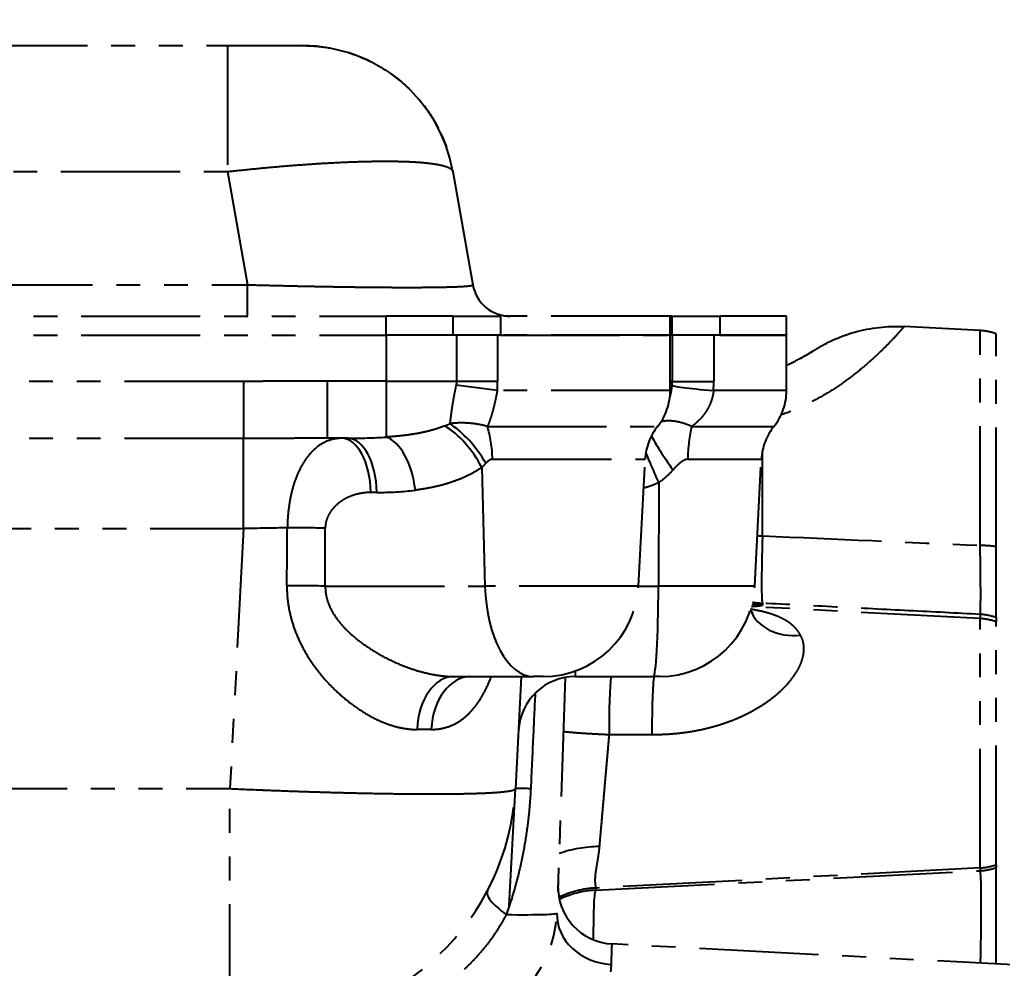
# Model space of a CAD drawing. Header units: inches. Extents: x 0 to 77285, y -118 to 40065.
# Drawn here: x 69547 to 69598.5, y 25510.6 to 25560.4 of the extents above; entities that cross this region are included whole.
import ezdxf

# ---------------------------------------------------------------- set-up
doc = ezdxf.new("R2010")
doc.units = ezdxf.units.IN
doc.header["$LTSCALE"] = 5
doc.header["$MEASUREMENT"] = 0
doc.linetypes.add('PHANTOM', pattern=[2.5, 1.25, -0.25, 0.25, -0.25, 0.25, -0.25])
doc.layers.add('66', color=6, linetype='PHANTOM')
doc.styles.add('SCI', font='')
doc.styles.get('SCI').set_extended_font_data('Gulim')
doc.dimstyles.new('SCH', dxfattribs={"dimtxt": 2.5, "dimasz": 2, "dimexe": 1.25, "dimexo": 0.625, "dimtad": 1, "dimdec": 8, "dimtxsty": 'SCI', "dimcen": 2.5, "dimclrd": 4, "dimclre": 4, "dimclrt": 7, "dimadec": 8, "dimazin": 2, "dimtfac": 1, "dimtdec": 8, "dimtmove": 0, "dimatfit": 3, "dimfxl": 1, "dimarcsym": 0})

# ---------------------------------------------------------------- blocks, each defined once
blk = doc.blocks.new('A$C70e98cdd')
for p, q in [((25.081, 149.3), (88.685, 149.3)), ((88.685, 149.3), (92.624, 149.3)), ((88.685, 149.3), (88.685, 142.689)), ((-32.558, 142.689), (88.685, 142.689)), ((88.685, 142.689), (89.731, 136.753)), ((100.502, 142.689), (101.549, 136.753)), ((50.351, 136.753), (89.731, 136.753)), ((89.731, 135.1), (89.731, 136.753)), ((56.001, 135.1), (97.001, 135.1)), ((100.49, 135.1), (97.001, 135.1)), ((97.001, 134.1), (97.001, 135.1)), ((100.49, 135.1), (103.006, 135.1)), ((100.49, 135.1), (100.49, 134.1)), ((111.901, 135.1), (103.006, 135.1)), ((103.006, 135.1), (103.006, 134.1)), ((112.001, 135.1), (111.901, 135.1)), ((111.901, 134.1), (111.901, 135.1)), ((112.001, 135.1), (114.501, 135.1)), ((112.001, 134.1), (112.001, 135.1)), ((118.001, 135.1), (114.501, 135.1)), ((114.501, 135.1), (114.501, 134.1)), ((118.001, 134.1), (118.001, 135.1)), ((128.158, 134.349), (124.17, 134.558)), ((56.001, 134.1), (97.001, 134.1)), ((56.001, 134.1), (97.001, 134.1)), ((100.49, 134.1), (97.001, 134.1)), ((97.001, 134.1), (97.001, 131.7)), ((100.49, 134.1), (97.001, 134.1)), ((103.006, 134.1), (100.49, 134.1)), ((100.691, 134.1), (100.691, 131.7)), ((102.848, 134.1), (102.848, 131.7)), ((111.901, 134.1), (103.006, 134.1)), ((103.006, 134.1), (111.901, 134.1)), ((112.001, 134.1), (111.901, 134.1)), ((111.901, 131.2), (111.901, 134.1)), ((112.001, 134.1), (111.901, 134.1)), ((112.001, 134.1), (112.001, 131.7)), ((114.501, 134.1), (112.001, 134.1)), ((114.183, 134.1), (114.183, 131.685)), ((118.001, 134.1), (114.501, 134.1)), ((114.501, 134.1), (118.001, 134.1)), ((118.001, 131.2), (118.001, 134.1)), ((128.158, 123.078), (128.158, 134.349)), ((129.001, 123.012), (129.001, 134.182)), ((89.516, 131.685), (54.93, 131.685)), ((89.516, 131.685), (89.516, 128.691)), ((97.001, 131.7), (93.904, 131.7)), ((93.904, 131.7), (93.904, 128.7)), ((97.001, 131.7), (97.001, 128.761)), ((97.001, 131.7), (100.691, 131.7)), ((100.691, 131.7), (102.848, 131.7)), ((111.901, 131.7), (112.001, 131.7)), ((112.001, 131.685), (114.183, 131.685)), ((111.901, 131.2), (102.827, 131.2)), ((118.001, 131.2), (114.173, 131.2)), ((102.308, 129.32), (111.239, 129.32)), ((113.03, 129.32), (117.339, 129.32)), ((89.516, 128.691), (46.684, 128.691)), ((89.516, 123.962), (89.516, 128.691)), ((94.987, 128.7), (93.904, 128.7)), ((116.74, 123.58), (116.74, 128.048)), ((102.578, 127.597), (110.582, 127.597)), ((110.233, 120.938), (110.582, 127.597)), ((112.82, 127.597), (116.682, 127.597)), ((116.333, 120.938), (116.682, 127.597)), ((102.015, 127.16), (102.181, 120.938)), ((111.295, 126.366), (111.28, 120.938)), ((96.515, 125.857), (96.198, 125.857)), ((72.127, 123.962), (89.516, 123.962)), ((89.516, 123.962), (88.801, 110.32)), ((129.001, 119.293), (129.001, 123.012)), ((93.806, 120.938), (102.181, 120.938)), ((110.233, 120.938), (102.181, 120.938)), ((110.233, 120.938), (111.28, 120.938)), ((116.333, 120.938), (111.28, 120.938)), ((128.158, 119.24), (116.224, 119.865)), ((116.74, 120.045), (116.74, 119.949)), ((128.158, 119.46), (128.158, 119.24)), ((128.158, 106.16), (128.158, 119.24)), ((129.001, 119.293), (129.001, 119.073)), ((129.001, 106.327), (129.001, 119.073)), ((100.545, 116.2), (104.729, 116.2)), ((104.088, 116.2), (103.78, 110.32)), ((105.239, 116.2), (104.729, 116.2)), ((106.39, 116.15), (105.959, 103.791)), ((106.935, 116.2), (111.019, 116.2)), ((111.339, 116.2), (111.019, 116.2)), ((95.467, 114.55), (95.468, 114.55)), ((108.69, 113.158), (110.94, 113.156)), ((74.009, 110.32), (88.801, 110.32)), ((88.801, 98), (88.801, 110.32)), ((103.458, 104.171), (103.78, 110.32)), ((129.001, 106.327), (129.001, 106.177)), ((107.985, 104.989), (128.158, 106.01)), ((128.158, 106.16), (107.991, 105.104)), ((128.158, 106.16), (128.158, 106.01)), ((129.001, 101.114), (129.001, 106.177)), ((107.991, 105.104), (107.985, 104.989)), ((132.158, 100.949), (108.852, 102.17))]:
    blk.add_line(p, q)
for centre, radius, start, end in [((92.624, 141.3), 8, 10, 90), ((103.519, 137.1), 2, 190, 270), ((128.001, 131.353), 3, 70.5288, 87), ((109.001, 131.685), 3, 343.6178, 0), ((109.001, 131.7), 3, 343.815, 0), ((108.901, 131.2), 3, 321.2006, 0), ((115.001, 131.2), 3, 321.2006, 0), ((113.578, 127.44), 3, 141.2006, 177), ((119.678, 127.44), 3, 141.2006, 177), ((105.239, 121.2), 5, 270, 357), ((111.339, 121.2), 5, 270, 357), ((106.935, 113.2), 3, 90, 177), ((90.798, 111), 13, 270, 357), ((109.009, 105.166), 3, 178, 267), ((99.962, 104), 6, 270, 358)]:
    blk.add_arc(centre, radius, start, end)
for centre, major_axis, ratio, start_param, end_param in [((101.642, 131.2), (3.966, -0.521), 0.040361, 1.272631, 1.824596), ((97.372, 131.7), (-0.001, -5.733), 0.955213, 1.483577, 1.570901), ((115.985, 131.2), (-3.99, 0.277), 0.035198, 0.000001, 1.101874), ((105.452, 131.685), (0, -9.795), 0.891406, 1.521217, 1.570768), ((117.001, 133.7), (5, 0), 0.756738, 4.08058, 4.080585), ((117.001, 133.248), (5, 0), 0.723912, 4.053487, 4.053489), ((99.826, 133.7), (-5.527, -3.769), 0.592338, 1.228336, 1.272602), ((100.813, 127.228), (1.745, -2.44), 0.425326, 1.337192, 2.344347), ((100.486, 127.003), (1.665, -2.495), 0.466431, 1.329178, 2.385796), ((101.352, 127.44), (0, -3), 0.409114, 1.623159, 2.247978), ((113.779, 127.44), (0, -3), 0.320125, 4.035209, 4.660024), ((94.67, 125.7), (0, 3), 0.510224, 4.764749, 6.283185), ((94.358, 131.726), (10.176, -0.205), 0.296629, 4.780195, 4.981142), ((94.987, 125.7), (0, 3), 0.510224, 4.764749, 6.283185), ((97.001, 125.822), (-0.366, 2.978), 0.512131, 4.702179, 6.047653), ((112.6, 126.884), (1.799, -2.401), 0.117716, 3.688201, 4.559188), ((111.452, 126.208), (1.225, -2.738), 0.026392, 4.022988, 4.643215), ((102.186, 132.003), (2.863, 6.052), 0.383286, 3.985066, 4.042447), ((95.891, 131.884), (10.15, -0.57), 0.591116, 4.807078, 5.008428), ((89.534, 123.701), (15.017, 0.26), 0.017355, 1.41784, 1.571735), ((-4095.3, 303.588), (448.109, -4832.09), 0.861586, 1.453382, 1.454009), ((92.277, 123.819), (3, 0.002), 0.060507, 1.036131, 1.724333), ((-3410.059, 247.675), (416.026, -4050.978), 0.858825, 1.451655, 1.452403), ((117.001, 125.625), (5, 0), 0.409423, 4.606211, 4.660029), ((117.001, 126.036), (-0.256, -5.994), 0.028653, 5.135647, 6.248065), ((-684.428, 176.94), (1105.723, -61.868), 0.011168, 5.523416, 5.538521), ((128.001, 121.893), (-3, 0), 0.395628, 4.372552, 4.660029), ((128.001, 125.473), (0.154, -6.016), 0.017366, 0.033549, 1.160934), ((92.278, 120.781), (3, 0), 0.060887, 1.03617, 1.733344), ((104.729, 121.2), (0, -5), 0.510224, 4.764749, 6.283185), ((111.019, 121.2), (0, -5), 0.052336, 0, 1.518436), ((118.895, 120.781), (-2.795, -1.09), 0.776906, 0.004572, 1.222943), ((116.486, 124.855), (0.26, -4.993), 0.94832, 6.15941, 6.173129), ((117.001, 124.939), (5, 0), 0.999391, 4.55043, 4.660029), ((117.001, 125.036), (5, 0), 0.999391, 4.554865, 4.660029), ((128.001, 116.466), (-3, 0), 0.999391, 4.372552, 4.660029), ((128.001, 116.246), (-3, 0), 0.999391, 4.372552, 4.660029), ((100.545, 113.2), (0, 3), 0.644223, 0, 1.497084), ((101.44, 113.2), (0, 3), 0.694129, 0.000011, 1.496828), ((101.44, 113.2), (0, 3), 0.694129, 0, 0.000011), ((107.355, 121.2), (0.42, 5), 0.031182, 2.804202, 3.14421), ((108.847, 113.34), (0, 3), 0.052431, 0.306168, 1.631314), ((111.097, 113.339), (0, 3), 0.052433, 0.306123, 1.631989), ((88.994, 113.202), (14.941, 0.156), 0.010413, 0.803556, 0.870838), ((106.776, 110.163), (-2.996, 0.157), 0.01609, 5.535139, 6.283186), ((108.441, 103.712), (4.993, -0.262), 0.712425, 1.660504, 2.102997), ((128.001, 109.154), (-3, 0), 0.999391, 1.623156, 1.910633), ((128.001, 109.004), (-3, 0), 0.999391, 1.623156, 1.910633), ((128.001, 99.998), (-0.152, -6.015), 0.025985, 1.76542, 3.10866), ((104.965, 103.564), (-2.656, 1.394), 0.251326, 0, 1.030143), ((108.253, 100.128), (4.993, -0.262), 0.998209, 1.675481, 2.077166), ((108.252, 100.113), (4.993, -0.262), 0.999386, 1.675484, 2.076636), ((108.246, 99.999), (4.993, -0.262), 0.999386, 1.675484, 2.070598), ((108.194, 98.995), (-0.2, 5.998), 0.043544, 0.035658, 0.967115), ((108.63, 112.612), (-0.64, -7.513), 0.000063, 0.035199, 0.060109), ((99.962, 104), (5.996, -0.209), 0.034878, 5.303435, 6.283185), ((108.957, 103.686), (-2.998, 0.105), 0.865314, 0, 1.553861)]:
    blk.add_ellipse(centre, major_axis=major_axis, ratio=ratio, start_param=start_param, end_param=end_param)
for points, knots in [([(92.624, 149.3), (92.624, 149.3), (92.624, 149.3), (92.625, 149.3), (92.626, 149.3), (92.63, 149.3), (92.632, 149.3), (92.639, 149.3), (92.645, 149.3), (92.678, 149.3), (92.706, 149.3), (92.772, 149.299), (92.81, 149.298), (92.947, 149.294), (93.047, 149.289), (93.541, 149.257), (93.934, 149.202), (95.074, 148.955), (95.811, 148.677), (97.109, 147.964), (97.691, 147.529), (98.652, 146.599), (99.051, 146.099), (99.498, 145.4), (99.616, 145.193), (99.721, 144.992)], [0, 0, 0, 0, 0.0000206, 0.0000206, 0.0003504, 0.0003504, 0.0010099, 0.0010099, 0.002595, 0.002595, 0.011049, 0.011049, 0.0223211, 0.0223211, 0.0523852, 0.0523852, 0.170762, 0.170762, 0.4033799, 0.4033799, 0.6240718, 0.6240718, 0.8317986, 0.8317986, 0.9194517, 0.9194517, 0.9194517, 0.9194517]), ([(89.915, 142.821), (90.322, 142.862), (90.724, 142.9), (91.121, 142.935), (91.518, 142.97), (91.91, 143.003), (92.297, 143.032), (92.683, 143.062), (93.063, 143.088), (93.434, 143.111), (93.806, 143.135), (94.168, 143.155), (94.521, 143.171)], [0.0666667, 0.0666667, 0.0666667, 0.0666667, 0.1333333, 0.1333333, 0.1333333, 0.2, 0.2, 0.2, 0.2666667, 0.2666667, 0.2666667, 0.3333333, 0.3333333, 0.3333333, 0.3333333]), ([(95.545, 143.212), (95.875, 143.222), (96.193, 143.229), (96.497, 143.233), (96.801, 143.236), (97.091, 143.237), (97.366, 143.233), (97.641, 143.23), (97.901, 143.224), (98.144, 143.214), (98.387, 143.204), (98.613, 143.191), (98.821, 143.174)], [0.4, 0.4, 0.4, 0.4, 0.4666667, 0.4666667, 0.4666667, 0.5333333, 0.5333333, 0.5333333, 0.6, 0.6, 0.6, 0.6666667, 0.6666667, 0.6666667, 0.6666667]), ([(99.392, 143.115), (99.564, 143.092), (99.717, 143.066), (99.852, 143.036), (99.986, 143.007), (100.1, 142.974), (100.194, 142.938)], [0.7333333, 0.7333333, 0.7333333, 0.7333333, 0.8, 0.8, 0.8, 0.8666667, 0.8666667, 0.8666667, 0.8666667]), ([(100.194, 142.938), (100.288, 142.903), (100.361, 142.864), (100.412, 142.822), (100.464, 142.781), (100.494, 142.736), (100.502, 142.689)], [0.8666667, 0.8666667, 0.8666667, 0.8666667, 0.9333333, 0.9333333, 0.9333333, 1, 1, 1, 1]), ([(92.595, 136.683), (92.874, 136.677), (93.15, 136.672), (93.423, 136.667), (93.605, 136.663), (93.786, 136.66), (93.964, 136.657)], [0.15381768, 0.15381768, 0.15381768, 0.15381768, 0.2, 0.2, 0.2, 0.23078077, 0.23078077, 0.23078077, 0.23078077]), ([(94.581, 136.647), (94.812, 136.644), (95.04, 136.64), (95.264, 136.637), (95.404, 136.635), (95.542, 136.634), (95.678, 136.632)], [0.26666667, 0.26666667, 0.26666667, 0.26666667, 0.30769668, 0.30769668, 0.30769668, 0.33333333, 0.33333333, 0.33333333, 0.33333333]), ([(124.17, 134.558), (124.17, 134.558), (124.137, 134.52), (123.977, 134.336), (123.685, 134.013), (123.269, 133.576), (122.733, 133.051), (122.082, 132.469), (121.334, 131.87), (120.505, 131.289), (119.617, 130.756), (118.683, 130.292), (118.043, 130.037), (117.718, 129.925), (117.717, 129.924)], [0.4070658, 0.4070658, 0.4070658, 0.4070658, 0.45, 0.5, 0.55, 0.6, 0.65, 0.7, 0.75, 0.8, 0.85, 0.9, 0.95, 0.950236, 0.950236, 0.950236, 0.950236]), ([(119.409, 133.288), (119.411, 133.289), (119.413, 133.291), (119.419, 133.294), (119.42, 133.295), (119.426, 133.299), (119.427, 133.3), (119.43, 133.302), (119.431, 133.302), (119.434, 133.304), (119.435, 133.305), (119.438, 133.307), (119.439, 133.308), (119.443, 133.31), (119.445, 133.311), (119.452, 133.316), (119.457, 133.319), (119.482, 133.335), (119.504, 133.349), (119.567, 133.388), (119.609, 133.414), (119.779, 133.515), (119.909, 133.588), (120.436, 133.864), (120.85, 134.038), (122.093, 134.443), (122.966, 134.577), (123.941, 134.568), (124.055, 134.564), (124.17, 134.558)], [0.3829728, 0.3829728, 0.3829728, 0.3829728, 0.398356, 0.398356, 0.4203592, 0.4203592, 0.4244879, 0.4244879, 0.4263466, 0.4263466, 0.4272766, 0.4272766, 0.4282102, 0.4282102, 0.4291452, 0.4291452, 0.431028, 0.431028, 0.4385254, 0.4385254, 0.4533624, 0.4533624, 0.4978794, 0.4978794, 0.6318475, 0.6318475, 0.8900179, 0.8900179, 0.9243264, 0.9243264, 0.9243264, 0.9243264]), ([(118.688, 132.866), (119.049, 133.058), (119.256, 133.191), (119.366, 133.26), (119.374, 133.266), (119.381, 133.27)], [0, 0, 0, 0, 0.300544, 0.300544, 0.3290272, 0.3290272, 0.3290272, 0.3290272]), ([(112.001, 131.685), (112.001, 131.685), (112.001, 131.687), (112.001, 131.693), (112.001, 131.698), (112.001, 131.7), (112.001, 131.7)], [0, 0, 0, 0, 0.25, 0.5, 0.75, 0.9998194, 0.9998194, 0.9998194, 0.9998194]), ([(100.4, 129.96), (100.39, 129.891), (100.382, 129.827), (100.375, 129.768), (100.367, 129.708), (100.36, 129.654), (100.354, 129.603)], [0.625, 0.625, 0.625, 0.625, 0.75, 0.75, 0.75, 0.875, 0.875, 0.875, 0.875]), ([(102.596, 130.163), (102.571, 130.069), (102.547, 129.982), (102.522, 129.902), (102.498, 129.821), (102.474, 129.746), (102.45, 129.677)], [0.4285714, 0.4285714, 0.4285714, 0.4285714, 0.5714286, 0.5714286, 0.5714286, 0.7142857, 0.7142857, 0.7142857, 0.7142857]), ([(113.792, 130.12), (113.734, 130.029), (113.668, 129.937), (113.592, 129.845), (113.517, 129.754), (113.431, 129.662), (113.337, 129.574)], [0.5714286, 0.5714286, 0.5714286, 0.5714286, 0.7142857, 0.7142857, 0.7142857, 0.8571429, 0.8571429, 0.8571429, 0.8571429]), ([(102.308, 129.32), (102.175, 129.358), (102.032, 129.392), (101.883, 129.42), (101.733, 129.448), (101.576, 129.47), (101.41, 129.485)], [0, 0, 0, 0, 0.25, 0.25, 0.25, 0.5, 0.5, 0.5, 0.5]), ([(111.935, 129.607), (111.92, 129.608), (111.906, 129.609), (111.892, 129.609), (111.762, 129.614), (111.633, 129.607), (111.506, 129.586), (111.477, 129.582), (111.448, 129.576), (111.42, 129.57)], [0.4817538, 0.4817538, 0.4817538, 0.4817538, 0.5, 0.5, 0.5, 0.6666667, 0.6666667, 0.6666667, 0.7046638, 0.7046638, 0.7046638, 0.7046638]), ([(113.03, 129.32), (112.912, 129.372), (112.79, 129.42), (112.664, 129.461), (112.538, 129.502), (112.41, 129.537), (112.28, 129.563)], [0.0000024, 0.0000024, 0.0000024, 0.0000024, 0.1666667, 0.1666667, 0.1666667, 0.3333333, 0.3333333, 0.3333333, 0.3333333]), ([(99.183, 129.065), (99.03, 129.028), (98.873, 128.994), (98.71, 128.963), (98.548, 128.932), (98.381, 128.905), (98.205, 128.88)], [0.3333333, 0.3333333, 0.3333333, 0.3333333, 0.5, 0.5, 0.5, 0.6666667, 0.6666667, 0.6666667, 0.6666667]), ([(100.073, 129.351), (99.929, 129.292), (99.782, 129.239), (99.634, 129.192), (99.486, 129.145), (99.336, 129.103), (99.183, 129.065)], [0, 0, 0, 0, 0.1666667, 0.1666667, 0.1666667, 0.3333333, 0.3333333, 0.3333333, 0.3333333]), ([(93.782, 128.492), (93.645, 128.425), (93.513, 128.342), (93.387, 128.244), (93.262, 128.147), (93.143, 128.036), (93.031, 127.912)], [0.1818182, 0.1818182, 0.1818182, 0.1818182, 0.2727273, 0.2727273, 0.2727273, 0.3636364, 0.3636364, 0.3636364, 0.3636364]), ([(92.718, 127.505), (92.621, 127.359), (92.532, 127.201), (92.45, 127.034), (92.369, 126.867), (92.295, 126.691), (92.229, 126.509)], [0.4545455, 0.4545455, 0.4545455, 0.4545455, 0.5454545, 0.5454545, 0.5454545, 0.6363636, 0.6363636, 0.6363636, 0.6363636]), ([(112.729, 127.584), (112.695, 127.575), (112.659, 127.561), (112.62, 127.541), (112.582, 127.522), (112.54, 127.497), (112.496, 127.465)], [0.1666667, 0.1666667, 0.1666667, 0.1666667, 0.3333333, 0.3333333, 0.3333333, 0.5, 0.5, 0.5, 0.5]), ([(95.507, 125.774), (95.398, 125.747), (95.29, 125.714), (95.186, 125.675), (95.083, 125.636), (94.983, 125.591), (94.888, 125.542), (94.793, 125.492), (94.703, 125.438), (94.618, 125.379)], [0.1818182, 0.1818182, 0.1818182, 0.1818182, 0.2727273, 0.2727273, 0.2727273, 0.3636364, 0.3636364, 0.3636364, 0.4545455, 0.4545455, 0.4545455, 0.4545455]), ([(116.104, 119.684), (116.111, 119.671), (116.124, 119.65), (116.175, 119.586), (116.226, 119.545), (116.226, 119.545)], [0.0502299, 0.0502299, 0.0502299, 0.0502299, 0.1044208, 0.1044208, 0.2175816, 0.2175816, 0.2175816, 0.2175816]), ([(116.74, 119.949), (116.74, 119.941), (116.731, 119.933), (116.714, 119.925), (116.697, 119.918), (116.67, 119.911), (116.633, 119.904), (116.595, 119.897), (116.546, 119.89), (116.48, 119.883)], [0, 0, 0, 0, 0.25, 0.25, 0.25, 0.5, 0.5, 0.5, 0.75, 0.75, 0.75, 0.75]), ([(92.446, 118.078), (92.573, 117.807), (92.722, 117.529), (92.896, 117.248), (93.071, 116.967), (93.27, 116.683), (93.49, 116.406)], [0.3076923, 0.3076923, 0.3076923, 0.3076923, 0.3846154, 0.3846154, 0.3846154, 0.4615385, 0.4615385, 0.4615385, 0.4615385]), ([(96.278, 117.581), (96.53, 117.423), (96.789, 117.278), (97.048, 117.147), (97.306, 117.016), (97.564, 116.899), (97.815, 116.798)], [0.5384615, 0.5384615, 0.5384615, 0.5384615, 0.6153846, 0.6153846, 0.6153846, 0.6923077, 0.6923077, 0.6923077, 0.6923077]), ([(93.49, 116.406), (93.71, 116.129), (93.95, 115.86), (94.2, 115.61), (94.45, 115.36), (94.709, 115.129), (94.969, 114.921)], [0.4615385, 0.4615385, 0.4615385, 0.4615385, 0.5384615, 0.5384615, 0.5384615, 0.6153846, 0.6153846, 0.6153846, 0.6153846]), ([(116.67, 114.664), (116.835, 114.768), (117.003, 114.882), (117.17, 115.008), (117.337, 115.133), (117.504, 115.27), (117.657, 115.411), (117.811, 115.551), (117.952, 115.694), (118.074, 115.832)], [0.6071429, 0.6071429, 0.6071429, 0.6071429, 0.6428571, 0.6428571, 0.6428571, 0.6785714, 0.6785714, 0.6785714, 0.7142857, 0.7142857, 0.7142857, 0.7142857]), ([(101.331, 114.249), (101.475, 114.39), (101.614, 114.552), (101.748, 114.734), (101.881, 114.916), (102.008, 115.119), (102.128, 115.342)], [0.3333333, 0.3333333, 0.3333333, 0.3333333, 0.4166667, 0.4166667, 0.4166667, 0.5, 0.5, 0.5, 0.5]), ([(104.815, 115.323), (104.779, 114.547), (104.701, 112.877), (104.624, 111.206), (104.582, 110.311)], [0.0671423, 0.0671423, 0.0671423, 0.0671423, 0.5, 1, 1, 1, 1]), ([(94.969, 114.921), (95.229, 114.713), (95.49, 114.528), (95.746, 114.367), (96.002, 114.206), (96.253, 114.068), (96.501, 113.949), (96.75, 113.831), (96.995, 113.732), (97.237, 113.654)], [0.6153846, 0.6153846, 0.6153846, 0.6153846, 0.6923077, 0.6923077, 0.6923077, 0.7692308, 0.7692308, 0.7692308, 0.8461538, 0.8461538, 0.8461538, 0.8461538]), ([(115.296, 113.96), (115.435, 114.017), (115.578, 114.08), (115.727, 114.149), (115.875, 114.219), (116.029, 114.296), (116.186, 114.381)], [0.5, 0.5, 0.5, 0.5, 0.53571429, 0.53571429, 0.53571429, 0.57142857, 0.57142857, 0.57142857, 0.57142857]), ([(99.899, 113.473), (100.072, 113.506), (100.239, 113.556), (100.403, 113.624), (100.566, 113.692), (100.726, 113.777), (100.881, 113.881)], [0.0833333, 0.0833333, 0.0833333, 0.0833333, 0.1666667, 0.1666667, 0.1666667, 0.25, 0.25, 0.25, 0.25]), ([(113.253, 113.363), (113.345, 113.38), (113.438, 113.398), (113.535, 113.419), (113.631, 113.44), (113.732, 113.463), (113.838, 113.489)], [0.28571429, 0.28571429, 0.28571429, 0.28571429, 0.32142857, 0.32142857, 0.32142857, 0.35714286, 0.35714286, 0.35714286, 0.35714286]), ([(111.286, 113.16), (111.394, 113.163), (111.497, 113.167), (111.594, 113.171), (111.691, 113.176), (111.782, 113.181), (111.872, 113.187)], [0.03571429, 0.03571429, 0.03571429, 0.03571429, 0.07142857, 0.07142857, 0.07142857, 0.10714286, 0.10714286, 0.10714286, 0.10714286]), ([(112.705, 113.273), (112.798, 113.286), (112.889, 113.3), (112.98, 113.315), (113.071, 113.33), (113.162, 113.345), (113.253, 113.363)], [0.21428571, 0.21428571, 0.21428571, 0.21428571, 0.25, 0.25, 0.25, 0.28571429, 0.28571429, 0.28571429, 0.28571429]), ([(108.62, 112.357), (108.597, 112.09), (108.574, 111.824), (108.551, 111.559), (108.528, 111.295), (108.505, 111.032), (108.483, 110.774), (108.46, 110.515), (108.438, 110.26), (108.416, 110.009)], [0.125, 0.125, 0.125, 0.125, 0.25, 0.25, 0.25, 0.375, 0.375, 0.375, 0.5, 0.5, 0.5, 0.5]), ([(93.418, 110.144), (93.788, 110.132), (94.154, 110.122), (94.514, 110.112), (94.634, 110.109), (94.753, 110.106), (94.872, 110.103)], [0.2, 0.2, 0.2, 0.2, 0.25000394, 0.25000394, 0.25000394, 0.26666667, 0.26666667, 0.26666667, 0.26666667]), ([(94.872, 110.103), (95.346, 110.091), (95.81, 110.081), (96.26, 110.072), (96.71, 110.064), (97.147, 110.057), (97.568, 110.051)], [0.2666667, 0.2666667, 0.2666667, 0.2666667, 0.3333333, 0.3333333, 0.3333333, 0.4, 0.4, 0.4, 0.4]), ([(97.568, 110.051), (97.673, 110.05), (97.777, 110.049), (97.88, 110.048), (98.19, 110.044), (98.49, 110.042), (98.781, 110.041)], [0.4, 0.4, 0.4, 0.4, 0.41666658, 0.41666658, 0.41666658, 0.46666667, 0.46666667, 0.46666667, 0.46666667]), ([(103.243, 110.165), (103.313, 110.174), (103.377, 110.182), (103.434, 110.191), (103.519, 110.205), (103.588, 110.22), (103.642, 110.235)], [0.83332038, 0.83332038, 0.83332038, 0.83332038, 0.86666667, 0.86666667, 0.86666667, 0.9166784, 0.9166784, 0.9166784, 0.9166784]), ([(108.416, 110.009), (108.395, 109.759), (108.373, 109.514), (108.352, 109.274), (108.331, 109.033), (108.311, 108.797), (108.291, 108.566), (108.271, 108.335), (108.251, 108.11), (108.233, 107.894)], [0.5, 0.5, 0.5, 0.5, 0.625, 0.625, 0.625, 0.75, 0.75, 0.75, 0.875, 0.875, 0.875, 0.875]), ([(104.5, 109.161), (104.463, 108.766), (104.415, 108.361), (104.352, 107.939), (104.29, 107.517), (104.213, 107.077), (104.118, 106.622), (104.023, 106.166), (103.91, 105.694), (103.775, 105.208)], [0.2, 0.2, 0.2, 0.2, 0.4, 0.4, 0.4, 0.6, 0.6, 0.6, 0.8, 0.8, 0.8, 0.8]), ([(108.151, 107.018), (108.141, 106.935), (108.13, 106.856), (108.119, 106.78), (108.107, 106.704), (108.095, 106.632), (108.084, 106.561)], [0.0909091, 0.0909091, 0.0909091, 0.0909091, 0.1818182, 0.1818182, 0.1818182, 0.2727273, 0.2727273, 0.2727273, 0.2727273]), ([(108.084, 106.561), (108.072, 106.489), (108.06, 106.418), (108.047, 106.347), (108.035, 106.275), (108.023, 106.202), (108.012, 106.129)], [0.2727273, 0.2727273, 0.2727273, 0.2727273, 0.3636364, 0.3636364, 0.3636364, 0.4545455, 0.4545455, 0.4545455, 0.4545455]), ([(107.959, 105.694), (107.954, 105.624), (107.952, 105.556), (107.952, 105.492), (107.953, 105.428), (107.957, 105.368), (107.963, 105.315), (107.969, 105.261), (107.977, 105.216), (107.983, 105.182)], [0.6363636, 0.6363636, 0.6363636, 0.6363636, 0.7272727, 0.7272727, 0.7272727, 0.8181818, 0.8181818, 0.8181818, 0.9090909, 0.9090909, 0.9090909, 0.9090909]), ([(103.298, 103.71), (103.184, 103.494), (103.063, 103.28), (102.936, 103.074), (102.808, 102.867), (102.675, 102.667), (102.535, 102.469)], [0, 0, 0, 0, 0.1428571, 0.1428571, 0.1428571, 0.2857143, 0.2857143, 0.2857143, 0.2857143]), ([(108.844, 101.981), (108.846, 102.043), (108.848, 102.09), (108.849, 102.122), (108.85, 102.154), (108.851, 102.17), (108.852, 102.17)], [0.6, 0.6, 0.6, 0.6, 0.8, 0.8, 0.8, 1, 1, 1, 1]), ([(102.089, 101.889), (101.934, 101.7), (101.773, 101.518), (101.606, 101.341), (101.439, 101.164), (101.267, 100.994), (101.088, 100.829)], [0.4285714, 0.4285714, 0.4285714, 0.4285714, 0.5714286, 0.5714286, 0.5714286, 0.7142857, 0.7142857, 0.7142857, 0.7142857])]:
    blk.add_open_spline(points, degree=3, knots=knots)
for points in [[(98.986, 146.15), (99.285, 145.757), (99.535, 145.352), (99.733, 144.969)], [(99.536, 145.328), (99.602, 145.215), (99.663, 145.103), (99.721, 144.992)], [(99.867, 144.696), (99.987, 144.441), (100.084, 144.199), (100.158, 143.99)], [(88.685, 142.689), (89.098, 142.736), (89.509, 142.78), (89.915, 142.821)], [(94.521, 143.171), (94.873, 143.188), (95.215, 143.202), (95.545, 143.212)], [(98.821, 143.174), (99.03, 143.158), (99.22, 143.138), (99.392, 143.115)], [(89.731, 136.753), (90.156, 136.741), (90.577, 136.73), (90.992, 136.72)], [(90.992, 136.72), (91.057, 136.718), (91.12, 136.717), (91.184, 136.715)], [(91.184, 136.715), (91.534, 136.707), (91.88, 136.699), (92.223, 136.691)], [(92.223, 136.691), (92.347, 136.688), (92.471, 136.686), (92.595, 136.683)], [(93.964, 136.657), (94.172, 136.654), (94.378, 136.65), (94.581, 136.647)], [(95.678, 136.632), (95.951, 136.629), (96.217, 136.626), (96.476, 136.624)], [(96.476, 136.624), (96.553, 136.623), (96.63, 136.623), (96.706, 136.622)], [(96.706, 136.622), (97.011, 136.62), (97.305, 136.618), (97.586, 136.617)], [(97.586, 136.617), (97.609, 136.617), (97.633, 136.617), (97.656, 136.617)], [(97.656, 136.617), (97.959, 136.616), (98.247, 136.616), (98.52, 136.617)], [(98.52, 136.617), (98.541, 136.617), (98.562, 136.617), (98.583, 136.617)], [(98.583, 136.617), (98.833, 136.618), (99.07, 136.619), (99.292, 136.621)], [(99.292, 136.621), (99.348, 136.622), (99.403, 136.623), (99.456, 136.623)], [(99.456, 136.623), (99.636, 136.625), (99.805, 136.628), (99.964, 136.631)], [(99.964, 136.631), (100.043, 136.633), (100.119, 136.635), (100.193, 136.636)], [(100.193, 136.636), (100.311, 136.639), (100.421, 136.642), (100.525, 136.646)], [(100.525, 136.646), (100.615, 136.649), (100.7, 136.652), (100.779, 136.656)], [(100.779, 136.656), (100.847, 136.659), (100.911, 136.662), (100.97, 136.666)], [(100.97, 136.666), (101.059, 136.671), (101.139, 136.676), (101.208, 136.682)], [(101.208, 136.682), (101.239, 136.685), (101.267, 136.687), (101.294, 136.69)], [(101.294, 136.69), (101.367, 136.698), (101.425, 136.706), (101.467, 136.715)], [(101.467, 136.715), (101.475, 136.716), (101.482, 136.718), (101.488, 136.719)], [(101.488, 136.719), (101.531, 136.73), (101.551, 136.741), (101.549, 136.753)], [(124.17, 134.558), (124.17, 134.558), (124.17, 134.558), (124.17, 134.558)], [(118.975, 133.025), (118.96, 133.016), (118.945, 133.007), (118.929, 132.998)], [(119.161, 133.134), (119.108, 133.102), (119.046, 133.065), (118.975, 133.025)], [(119.189, 133.151), (119.18, 133.145), (119.171, 133.14), (119.161, 133.134)], [(119.319, 133.231), (119.285, 133.21), (119.241, 133.183), (119.189, 133.151)], [(119.333, 133.24), (119.328, 133.237), (119.324, 133.234), (119.319, 133.231)], [(119.403, 133.284), (119.389, 133.276), (119.366, 133.261), (119.333, 133.24)], [(119.407, 133.287), (119.406, 133.286), (119.405, 133.285), (119.403, 133.284)], [(119.418, 133.294), (119.418, 133.294), (119.414, 133.292), (119.407, 133.287)], [(118.001, 132.535), (118.168, 132.608), (118.318, 132.678), (118.45, 132.744)], [(118.624, 132.833), (118.569, 132.804), (118.511, 132.774), (118.45, 132.744)], [(118.693, 132.869), (118.671, 132.857), (118.648, 132.845), (118.624, 132.833)], [(118.929, 132.998), (118.858, 132.958), (118.779, 132.915), (118.693, 132.869)], [(93.904, 131.7), (93.584, 131.7), (92.971, 131.698), (92.128, 131.694), (91.361, 131.69), (90.668, 131.687), (90.049, 131.685), (89.685, 131.685), (89.516, 131.685)], [(100.667, 131.486), (100.636, 131.349), (100.608, 131.218), (100.584, 131.095)], [(100.68, 131.557), (100.677, 131.534), (100.672, 131.51), (100.667, 131.486)], [(100.689, 131.629), (100.687, 131.605), (100.684, 131.581), (100.68, 131.557)], [(100.691, 131.7), (100.691, 131.676), (100.69, 131.653), (100.689, 131.629)], [(100.584, 131.095), (100.56, 130.972), (100.539, 130.857), (100.52, 130.749)], [(102.827, 131.2), (102.801, 131.063), (102.774, 130.933), (102.748, 130.81)], [(114.173, 131.2), (114.163, 131.111), (114.149, 131.021), (114.129, 130.931)], [(100.47, 130.446), (100.455, 130.353), (100.442, 130.266), (100.431, 130.185)], [(100.52, 130.749), (100.501, 130.641), (100.484, 130.54), (100.47, 130.446)], [(102.671, 130.465), (102.646, 130.357), (102.621, 130.256), (102.596, 130.163)], [(102.748, 130.81), (102.722, 130.687), (102.697, 130.572), (102.671, 130.465)], [(114.004, 130.528), (113.985, 130.483), (113.965, 130.437), (113.943, 130.392)], [(114.054, 130.662), (114.038, 130.617), (114.022, 130.573), (114.004, 130.528)], [(114.114, 130.864), (114.097, 130.797), (114.077, 130.729), (114.054, 130.662)], [(114.129, 130.931), (114.124, 130.909), (114.119, 130.887), (114.114, 130.864)], [(100.431, 130.185), (100.419, 130.104), (100.409, 130.03), (100.4, 129.96)], [(113.835, 130.191), (113.821, 130.167), (113.807, 130.144), (113.792, 130.12)], [(113.943, 130.392), (113.911, 130.325), (113.875, 130.258), (113.835, 130.191)], [(100.354, 129.603), (100.348, 129.553), (100.342, 129.507), (100.336, 129.464)], [(100.485, 129.481), (100.436, 129.476), (100.386, 129.471), (100.336, 129.464)], [(100.892, 129.504), (100.759, 129.502), (100.623, 129.495), (100.485, 129.481)], [(101.41, 129.485), (101.245, 129.499), (101.071, 129.506), (100.892, 129.504)], [(102.379, 129.485), (102.355, 129.425), (102.332, 129.371), (102.308, 129.32)], [(102.45, 129.677), (102.426, 129.608), (102.402, 129.544), (102.379, 129.485)], [(112.28, 129.563), (112.165, 129.585), (112.05, 129.601), (111.935, 129.607)], [(113.271, 129.513), (113.196, 129.447), (113.116, 129.382), (113.03, 129.32)], [(113.337, 129.574), (113.316, 129.554), (113.293, 129.533), (113.271, 129.513)], [(98.205, 128.88), (98.029, 128.855), (97.845, 128.833), (97.645, 128.813)], [(90.066, 128.691), (89.87, 128.691), (89.687, 128.691), (89.516, 128.691)], [(90.69, 128.692), (90.47, 128.692), (90.262, 128.691), (90.066, 128.691)], [(91.387, 128.694), (91.143, 128.693), (90.91, 128.692), (90.69, 128.692)], [(91.609, 128.694), (91.534, 128.694), (91.46, 128.694), (91.387, 128.694)], [(92.156, 128.696), (91.968, 128.696), (91.786, 128.695), (91.609, 128.694)], [(92.995, 128.699), (92.704, 128.698), (92.424, 128.697), (92.156, 128.696)], [(93.666, 128.7), (93.436, 128.7), (93.213, 128.699), (92.995, 128.699)], [(93.904, 128.7), (93.824, 128.7), (93.744, 128.7), (93.666, 128.7)], [(94.207, 128.645), (94.059, 128.61), (93.918, 128.559), (93.782, 128.492)], [(94.67, 128.7), (94.51, 128.7), (94.354, 128.681), (94.207, 128.645)], [(97.645, 128.813), (97.445, 128.793), (97.229, 128.776), (97.001, 128.761)], [(93.031, 127.912), (92.919, 127.789), (92.815, 127.652), (92.718, 127.505)], [(102.328, 127.484), (102.295, 127.456), (102.261, 127.423), (102.226, 127.385)], [(102.421, 127.55), (102.391, 127.533), (102.36, 127.511), (102.328, 127.484)], [(102.504, 127.586), (102.478, 127.579), (102.45, 127.567), (102.421, 127.55)], [(102.578, 127.597), (102.555, 127.597), (102.53, 127.594), (102.504, 127.586)], [(112.355, 127.354), (112.306, 127.311), (112.254, 127.262), (112.203, 127.21)], [(112.496, 127.465), (112.451, 127.434), (112.404, 127.397), (112.355, 127.354)], [(112.82, 127.597), (112.792, 127.597), (112.762, 127.593), (112.729, 127.584)], [(102.015, 127.16), (101.837, 127.041), (101.479, 126.83), (100.947, 126.58), (100.401, 126.376), (99.835, 126.212), (99.227, 126.079), (98.77, 126.008), (98.53, 125.979)], [(112.046, 127.041), (111.966, 126.95), (111.804, 126.779), (111.554, 126.554), (111.382, 126.425), (111.295, 126.366)], [(112.203, 127.21), (112.151, 127.158), (112.099, 127.101), (112.046, 127.041)], [(92.229, 126.509), (92.164, 126.328), (92.107, 126.142), (92.057, 125.945)], [(111.295, 126.366), (111.155, 126.303), (111.017, 126.248), (110.886, 126.2)], [(92.057, 125.945), (92.007, 125.748), (91.963, 125.54), (91.928, 125.324)], [(95.843, 125.835), (95.728, 125.821), (95.617, 125.801), (95.507, 125.774)], [(96.198, 125.857), (96.076, 125.857), (95.958, 125.849), (95.843, 125.835)], [(110.886, 126.2), (110.754, 126.152), (110.629, 126.112), (110.502, 126.076)], [(91.928, 125.324), (91.892, 125.107), (91.865, 124.882), (91.847, 124.659)], [(94.618, 125.379), (94.533, 125.32), (94.455, 125.258), (94.382, 125.191)], [(94.024, 124.755), (93.977, 124.676), (93.937, 124.593), (93.904, 124.507)], [(94.182, 124.981), (94.122, 124.908), (94.07, 124.834), (94.024, 124.755)], [(94.382, 125.191), (94.309, 125.124), (94.242, 125.053), (94.182, 124.981)], [(91.847, 124.659), (91.828, 124.436), (91.819, 124.217), (91.818, 123.999)], [(93.829, 124.241), (93.813, 124.152), (93.805, 124.064), (93.805, 123.976)], [(93.904, 124.507), (93.871, 124.42), (93.846, 124.33), (93.829, 124.241)], [(91.792, 120.962), (91.79, 120.745), (91.8, 120.523), (91.822, 120.298)], [(93.806, 120.938), (93.804, 120.803), (93.814, 120.664), (93.837, 120.523)], [(91.822, 120.298), (91.844, 120.072), (91.879, 119.843), (91.929, 119.606)], [(93.837, 120.523), (93.86, 120.382), (93.896, 120.238), (93.948, 120.09)], [(91.929, 119.606), (91.979, 119.369), (92.044, 119.124), (92.129, 118.869)], [(93.948, 120.09), (94, 119.941), (94.068, 119.788), (94.157, 119.628)], [(94.157, 119.628), (94.245, 119.468), (94.354, 119.302), (94.485, 119.132)], [(116.158, 119.724), (116.145, 119.726), (116.132, 119.729), (116.119, 119.731)], [(116.224, 119.865), (116.203, 119.865), (116.181, 119.865), (116.158, 119.864)], [(116.643, 119.628), (116.495, 119.661), (116.335, 119.693), (116.158, 119.724)], [(116.48, 119.883), (116.413, 119.877), (116.33, 119.871), (116.224, 119.865)], [(117.051, 119.523), (116.926, 119.559), (116.79, 119.594), (116.643, 119.628)], [(128.158, 119.46), (126.924, 119.524), (124.433, 119.651), (120.627, 119.846), (118.043, 119.979), (116.74, 120.045)], [(94.485, 119.132), (94.617, 118.962), (94.771, 118.787), (94.95, 118.611)], [(117.402, 119.407), (117.293, 119.448), (117.177, 119.486), (117.051, 119.523)], [(117.708, 119.279), (117.612, 119.324), (117.511, 119.366), (117.402, 119.407)], [(117.979, 119.134), (117.894, 119.185), (117.804, 119.233), (117.708, 119.279)], [(118.219, 118.969), (118.144, 119.028), (118.064, 119.083), (117.979, 119.134)], [(92.129, 118.869), (92.214, 118.614), (92.319, 118.349), (92.446, 118.078)], [(94.95, 118.611), (95.13, 118.434), (95.334, 118.256), (95.558, 118.082)], [(118.428, 118.784), (118.364, 118.849), (118.295, 118.911), (118.219, 118.969)], [(118.6, 118.583), (118.549, 118.652), (118.492, 118.719), (118.428, 118.784)], [(118.738, 118.368), (118.697, 118.442), (118.651, 118.514), (118.6, 118.583)], [(95.558, 118.082), (95.782, 117.907), (96.026, 117.738), (96.278, 117.581)], [(118.862, 118.065), (118.834, 118.164), (118.794, 118.266), (118.738, 118.368)], [(118.912, 117.776), (118.905, 117.872), (118.89, 117.966), (118.862, 118.065)], [(118.908, 117.489), (118.918, 117.586), (118.919, 117.681), (118.912, 117.776)], [(118.759, 116.901), (118.799, 117.002), (118.831, 117.098), (118.856, 117.196)], [(118.856, 117.196), (118.88, 117.293), (118.898, 117.391), (118.908, 117.489)], [(97.815, 116.798), (98.066, 116.696), (98.311, 116.609), (98.551, 116.534)], [(98.551, 116.534), (98.791, 116.46), (99.026, 116.397), (99.256, 116.348)], [(118.388, 116.227), (118.476, 116.353), (118.549, 116.472), (118.61, 116.584)], [(118.61, 116.584), (118.671, 116.696), (118.719, 116.801), (118.759, 116.901)], [(99.256, 116.348), (99.485, 116.298), (99.709, 116.261), (99.924, 116.237)], [(99.924, 116.237), (100.14, 116.212), (100.346, 116.2), (100.545, 116.2)], [(102.128, 115.342), (102.248, 115.566), (102.362, 115.81), (102.467, 116.074)], [(102.467, 116.074), (102.484, 116.115), (102.5, 116.157), (102.516, 116.2)], [(118.074, 115.832), (118.196, 115.97), (118.299, 116.102), (118.388, 116.227)], [(116.186, 114.381), (116.344, 114.466), (116.506, 114.56), (116.67, 114.664)], [(100.881, 113.881), (101.036, 113.985), (101.186, 114.107), (101.331, 114.249)], [(114.894, 113.806), (115.023, 113.852), (115.157, 113.903), (115.296, 113.96)], [(97.237, 113.654), (97.479, 113.575), (97.716, 113.517), (97.947, 113.478)], [(97.947, 113.478), (98.177, 113.439), (98.4, 113.421), (98.617, 113.421)], [(99.364, 113.422), (99.548, 113.422), (99.726, 113.439), (99.899, 113.473)], [(113.838, 113.489), (113.944, 113.515), (114.055, 113.544), (114.169, 113.575)], [(114.169, 113.575), (114.283, 113.607), (114.4, 113.642), (114.52, 113.68)], [(114.52, 113.68), (114.641, 113.718), (114.765, 113.759), (114.894, 113.806)], [(106.292, 113.318), (106.399, 113.307), (106.51, 113.296), (106.624, 113.286)], [(106.624, 113.286), (106.826, 113.268), (107.04, 113.251), (107.264, 113.235)], [(107.264, 113.235), (107.488, 113.22), (107.721, 113.205), (107.96, 113.192)], [(107.96, 113.192), (108.199, 113.179), (108.443, 113.168), (108.69, 113.158)], [(108.69, 113.158), (108.667, 112.891), (108.644, 112.624), (108.62, 112.357)], [(110.94, 113.156), (111.061, 113.156), (111.177, 113.157), (111.286, 113.16)], [(111.872, 113.187), (111.963, 113.194), (112.052, 113.201), (112.144, 113.209)], [(112.144, 113.209), (112.235, 113.217), (112.33, 113.227), (112.424, 113.238)], [(112.424, 113.238), (112.518, 113.249), (112.612, 113.261), (112.705, 113.273)], [(88.801, 110.32), (89.329, 110.296), (89.855, 110.273), (90.375, 110.252)], [(103.691, 110.251), (103.749, 110.273), (103.779, 110.295), (103.78, 110.32)], [(90.375, 110.252), (90.505, 110.247), (90.635, 110.242), (90.764, 110.237)], [(90.764, 110.237), (91.152, 110.221), (91.535, 110.207), (91.916, 110.193)], [(91.916, 110.193), (92.169, 110.184), (92.421, 110.176), (92.671, 110.167)], [(92.671, 110.167), (92.922, 110.159), (93.171, 110.151), (93.418, 110.144)], [(98.781, 110.041), (98.974, 110.04), (99.163, 110.039), (99.348, 110.039)], [(99.348, 110.039), (99.532, 110.039), (99.711, 110.039), (99.886, 110.04)], [(99.886, 110.04), (100.148, 110.042), (100.398, 110.044), (100.637, 110.047)], [(100.637, 110.047), (100.716, 110.048), (100.795, 110.049), (100.871, 110.05)], [(100.871, 110.05), (101.179, 110.055), (101.465, 110.062), (101.727, 110.071)], [(101.727, 110.071), (101.989, 110.079), (102.227, 110.089), (102.442, 110.101)], [(102.442, 110.101), (102.495, 110.104), (102.548, 110.107), (102.598, 110.11)], [(102.598, 110.11), (102.751, 110.119), (102.889, 110.13), (103.014, 110.141)], [(103.014, 110.141), (103.097, 110.149), (103.173, 110.157), (103.243, 110.165)], [(103.642, 110.235), (103.66, 110.241), (103.677, 110.246), (103.691, 110.251)], [(104.582, 110.311), (104.565, 109.939), (104.538, 109.555), (104.5, 109.161)], [(108.233, 107.894), (108.214, 107.679), (108.196, 107.473), (108.179, 107.278)], [(108.179, 107.278), (108.171, 107.187), (108.162, 107.1), (108.151, 107.018)], [(107.98, 105.91), (107.971, 105.837), (107.964, 105.764), (107.959, 105.694)], [(108.012, 106.129), (108, 106.056), (107.989, 105.983), (107.98, 105.91)], [(103.775, 105.208), (103.64, 104.722), (103.483, 104.222), (103.298, 103.71)], [(107.983, 105.182), (107.989, 105.148), (107.992, 105.126), (107.991, 105.112)], [(102.535, 102.469), (102.394, 102.272), (102.245, 102.078), (102.089, 101.889)], [(108.827, 101.469), (108.831, 101.578), (108.834, 101.672), (108.837, 101.758)], [(108.837, 101.758), (108.839, 101.843), (108.842, 101.919), (108.844, 101.981)], [(108.788, 100.704), (108.803, 100.836), (108.812, 100.967), (108.816, 101.094)], [(108.816, 101.094), (108.82, 101.233), (108.824, 101.359), (108.827, 101.469)]]:
    blk.add_open_spline(points, degree=3)
blk = doc.blocks.new('A$Cb4de0983')
at = {"layer": '66'}
blk.add_blockref('A$C70e98cdd', (0, 22.5), dxfattribs=at)
blk = doc.blocks.new('*D845')
at = {"color": 4, "lineweight": -2, "transparency": 16777216}
for p, q in [((69285.723, 25381.355), (69285.723, 25597.983)), ((69652.723, 25381.355), (69652.723, 25597.983)), ((69295.723, 25591.733), (69642.723, 25591.733))]:
    blk.add_line(p, q, dxfattribs=at)
at = {"color": 4, "transparency": 16777216}
for points in [[(69295.723, 25593.399), (69295.723, 25590.066), (69285.723, 25591.733)], [(69642.723, 25593.399), (69642.723, 25590.066), (69652.723, 25591.733)]]:
    blk.add_solid(points, dxfattribs=at)
at = {"layer": 'Defpoints', "color": 0, "transparency": 16777216}
for p in [(69652.723, 25591.733), (69285.723, 25378.23, -2129.449), (69652.723, 25378.23, -2129.449)]:
    blk.add_point(p, dxfattribs=at)
at = {"color": 7, "transparency": 16777216, "insert": (69469.223, 25601.274), "char_height": 12.5, "attachment_point": 5, "style": 'SCI'}
blk.add_mtext('367', dxfattribs=at)

msp = doc.modelspace()

# ---------------------------------------------------------------- block references
msp.add_blockref('A$Cb4de0983', (69469.22286911, 25387.23021317, -2129.44904594))

# ---------------------------------------------------------------- dimensions: what is measured, and where the dimension line sits
dim = msp.add_linear_dim(base=(69652.7228691058, 25591.7326379582), p1=(69285.7228691058, 25378.2302131725, -2129.4490459262), p2=(69652.7228691058, 25378.2302131725, -2129.4490459262), dimstyle='SCH', override={"dimscale": 5})
dim.commit()
dim.dimension.update_dxf_attribs({"geometry": '*D845', "text_midpoint": (69469.2228691058, 25601.2740826986)})

doc.saveas('drawing.dxf')
